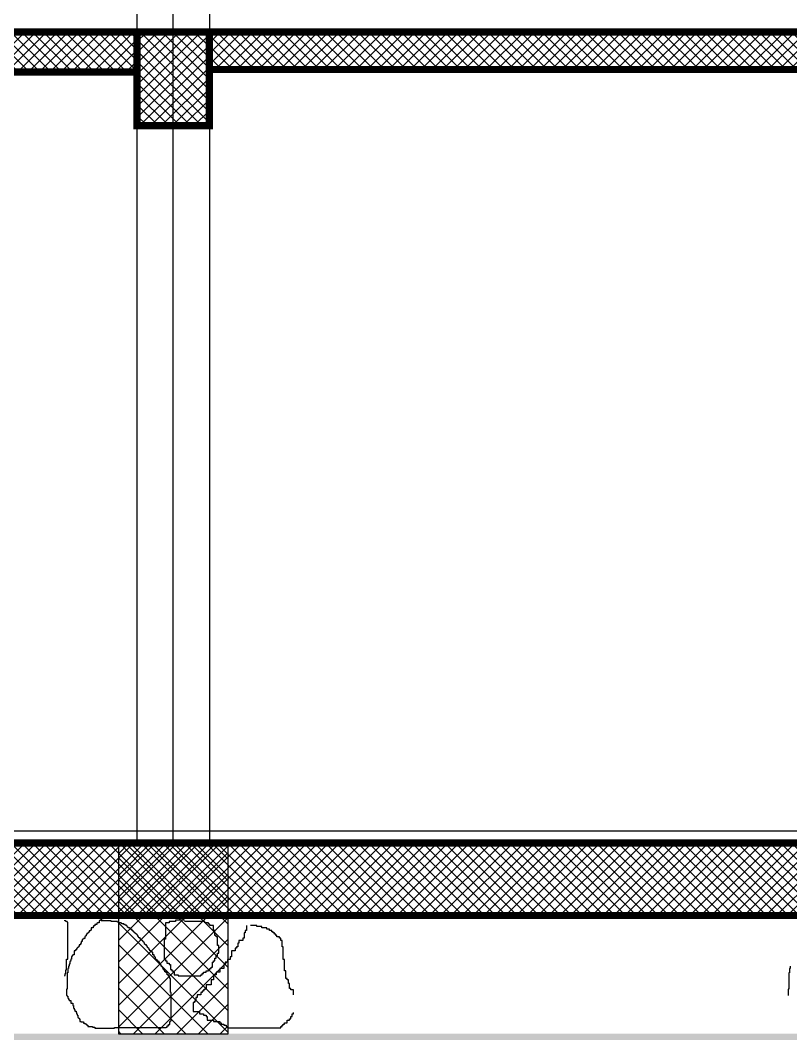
# Model space of a CAD drawing. Extents: x 250879 to 348495, y -51522 to -9360.
# Drawn here: x 291754.5 to 292073.5, y -50727.1 to -50307.3 of the extents above; entities that cross this region are included whole.
import ezdxf

# ---------------------------------------------------------------- set-up
doc = ezdxf.new("R2010")
doc.units = 0
for name, color, linetype in [('AXIS', 1, 'CONTINUOUS'), ('CURTAIN', 150, 'CONTINUOUS'), ('WALL', 7, 'CONTINUOUS')]:
    doc.layers.add(name, color=color, linetype=linetype)
doc.layers.add('int fram for glaz& landscap obj.', color=252, linetype='CONTINUOUS', lineweight=15)
doc.layers.add('VIS', color=8, linetype='CONTINUOUS', lineweight=18)

msp = doc.modelspace()

# ---------------------------------------------------------------- hatches: boundary and pattern name
at = {"layer": 'AXIS'}
h = msp.add_hatch(dxfattribs=at)
h.set_pattern_fill('ANSI37', color=256, style=0)
h.set_pattern_definition([(45, (19207.2062, -23895.1652), (-2.24506403, 2.24506403), []), (135, (19207.2062, -23895.1652), (-2.24506403, -2.24506403), [])])
h.paths.add_polyline_path([(291832.78876, -50312.17295), (291832.78876, -50327.68057), (292202.78876, -50327.68057), (292202.78876, -50312.17295)])
h.paths.add_polyline_path([(291432.78876, -50327.68057), (291802.78876, -50327.68057), (291802.78876, -50312.17295), (291432.78876, -50312.17295)])
h = msp.add_hatch(dxfattribs=at)
h.set_pattern_fill('ANSI37', color=256, style=0)
h.set_pattern_definition([(45, (19607.2062, -20335.1652), (-2.24506403, 2.24506403), []), (135, (19607.2062, -20335.1652), (-2.24506403, -2.24506403), [])])
h.paths.add_polyline_path([(291832.78876, -50312.17295), (291817.78876, -50312.17295), (291817.78876, -50350.92546), (291832.78876, -50350.92546)])
h.paths.add_polyline_path([(291817.78876, -50312.17295), (291802.78876, -50312.17295), (291802.78876, -50327.68057), (291802.78876, -50342.17295), (291802.78876, -50350.92546), (291817.78876, -50350.92546)])
h = msp.add_hatch(dxfattribs=at)
h.set_pattern_fill('ANSI37', color=256, style=0)
h.set_pattern_definition([(45, (19207.2062, -24231.1652), (-2.24506403, 2.24506403), []), (135, (19207.2062, -24231.1652), (-2.24506403, -2.24506403), [])])
h.paths.add_polyline_path([(289238.58209, -50648.17295), (289238.58209, -50678.17295), (292232.78876, -50678.17295), (292232.78876, -50648.17295)])
at = {"layer": 'int fram for glaz& landscap obj.'}
h = msp.add_hatch(dxfattribs=at)
h.set_pattern_fill('EARTH', color=256, scale=4, angle=45, style=0)
h.set_pattern_definition([(45, (8319.78, -20351.165), (4e-15, 35.9210245), [25.4, -25.4]), (45, (8313.045, -20344.43), (4e-15, 35.9210245), [25.4, -25.4]), (45, (8306.31, -20337.695), (4e-15, 35.9210245), [25.4, -25.4]), (135, (8306.31, -20333.205), (-35.9210245, 4e-15), [25.4, -25.4]), (135, (8313.045, -20326.47), (-35.9210245, 4e-15), [25.4, -25.4]), (135, (8319.78, -20319.734), (-35.9210245, 4e-15), [25.4, -25.4])])
h.paths.add_polyline_path([(292655.24487, -50112.17295), (292482.95335, -50112.17295), (292482.95335, -50328.17295), (292603.88649, -50328.17295)])
h.paths.add_polyline_path([(292603.88649, -50328.17295), (292482.95335, -50328.17295), (292482.95335, -50648.17295), (292527.8, -50648.17295)])
h.paths.add_polyline_path([(292527.8, -50648.17295), (292482.95335, -50648.17295), (292482.95335, -50727.14584), (292437.50717, -50727.14584), (291817.78876, -50727.14584), (291817.78876, -50776.59637), (292497.26473, -50776.59637)])
h.paths.add_polyline_path([(291817.78876, -50727.14584), (291795.06567, -50727.14584), (291417.78876, -50727.14584), (291417.78876, -50776.59637), (291606.72451, -50776.59637), (291817.78876, -50776.59637)])
h.paths.add_polyline_path([(291417.78876, -50727.14584), (291017.78876, -50727.14584), (291017.78876, -50776.59637), (291417.78876, -50776.59637)])
h.paths.add_polyline_path([(291017.78876, -50727.14584), (290995.06567, -50727.14584), (290617.78876, -50727.14584), (290617.78876, -50776.59637), (290741.25098, -50776.59637), (291017.78876, -50776.59637)])
at = {"layer": 'VIS', "ltscale": 0.0001}
h = msp.add_hatch(dxfattribs=at)
h.set_pattern_fill('ANSI37', color=256, scale=2, style=0)
h.set_pattern_definition([(135, (640582.889, -27587.618), (4.49012806, 4.49012806), []), (45, (640582.889, -27587.618), (4.49012806, -4.49012806), [])])
h.paths.add_polyline_path([(291840.51185, -50648.17295), (291795.06567, -50648.17295), (291795.06567, -50727.14584), (291840.51185, -50727.14584)])

# ---------------------------------------------------------------- linework, layer by layer
at = {"layer": 'AXIS'}
msp.add_line((291817.78876, -50648.17295), (291817.78876, -45795.09533), dxfattribs=at)
at = {"layer": 'CURTAIN', "linetype": 'Continuous'}
for p, q in [((291802.78876, -49992.17295), (291802.78876, -50648.17295)), ((291832.78876, -49992.17295), (291832.78876, -50648.17295))]:
    msp.add_line(p, q, dxfattribs=at)
at = {"layer": 'WALL', "linetype": 'Continuous'}
for p, q in [((292217.78876, -50312.17295), (289092.2533, -50312.17295)), ((292217.78876, -50643.17295), (289092.2533, -50643.17295)), ((292217.78876, -50648.17295), (289092.2533, -50648.17295)), ((291772.83865, -50680.35397), (291772.83865, -50680.0935)), ((291773.3597, -50680.35397), (291772.83865, -50680.35397)), ((291773.3597, -50680.61444), (291773.3597, -50680.35397)), ((291773.8817, -50680.61444), (291773.3597, -50680.61444)), ((291773.8817, -50680.87491), (291773.8817, -50680.61444)), ((291774.14271, -50680.87491), (291773.8817, -50680.87491)), ((291774.14271, -50696.24019), (291774.14271, -50680.87491)), ((291784.57035, -50683.21865), (291783.7883, -50683.21865)), ((291783.7883, -50683.21865), (291783.7883, -50684.26053)), ((291784.83135, -50682.69771), (291784.57035, -50682.69771)), ((291784.57035, -50682.69771), (291784.57035, -50683.21865)), ((291785.3524, -50682.43724), (291784.83135, -50682.43724)), ((291784.83135, -50682.43724), (291784.83135, -50682.69771)), ((291786.13445, -50681.91631), (291785.3524, -50681.91631)), ((291785.3524, -50681.91631), (291785.3524, -50682.43724)), ((291786.39545, -50681.39537), (291786.13445, -50681.39537)), ((291786.13445, -50681.39537), (291786.13445, -50681.91631)), ((291787.1775, -50681.13538), (291786.39545, -50681.13538)), ((291786.39545, -50681.13538), (291786.39545, -50681.39537)), ((291787.4385, -50680.35397), (291787.1775, -50680.35397)), ((291787.1775, -50680.35397), (291787.1775, -50681.13538)), ((291787.95955, -50680.0935), (291787.4385, -50680.0935)), ((291787.4385, -50680.0935), (291787.4385, -50680.35397)), ((291788.7416, -50679.57256), (291787.95955, -50679.57256)), ((291787.95955, -50679.57256), (291787.95955, -50680.0935)), ((291792.1308, -50680.35397), (291787.95955, -50680.35397)), ((291789.2636, -50679.3121), (291788.7416, -50679.3121)), ((291788.7416, -50679.3121), (291788.7416, -50679.57256)), ((291792.1308, -50680.61444), (291792.1308, -50680.35397)), ((291794.73795, -50680.61444), (291792.1308, -50680.61444)), ((291794.73795, -50680.87491), (291794.73795, -50680.61444)), ((291795.25995, -50680.87491), (291794.73795, -50680.87491)), ((291795.25995, -50681.13538), (291795.25995, -50680.87491)), ((291796.042, -50681.13538), (291795.25995, -50681.13538)), ((291796.042, -50681.39537), (291796.042, -50681.13538)), ((291796.56305, -50681.39537), (291796.042, -50681.39537)), ((291796.56305, -50681.65584), (291796.56305, -50681.39537)), ((291797.3451, -50681.65584), (291796.56305, -50681.65584)), ((291797.3451, -50681.91631), (291797.3451, -50681.65584)), ((291797.86711, -50681.91631), (291797.3451, -50681.91631)), ((291797.86711, -50682.17677), (291797.86711, -50681.91631)), ((291798.38815, -50682.17677), (291797.86711, -50682.17677)), ((291798.38815, -50682.43724), (291798.38815, -50682.17677)), ((291798.64915, -50682.43724), (291798.38815, -50682.43724)), ((291798.64915, -50682.69771), (291798.64915, -50682.43724)), ((291798.91016, -50682.69771), (291798.64915, -50682.69771)), ((291798.91016, -50682.95818), (291798.91016, -50682.69771)), ((291799.1702, -50682.95818), (291798.91016, -50682.95818)), ((291799.1702, -50683.21865), (291799.1702, -50682.95818)), ((291799.69221, -50683.21865), (291799.1702, -50683.21865)), ((291799.69221, -50683.47912), (291799.69221, -50683.21865)), ((291816.14882, -50681.20717), (291814.57417, -50681.20717)), ((291814.57417, -50681.20717), (291814.57417, -50688.01963)), ((291818.77133, -50680.68283), (291816.14882, -50680.68283)), ((291816.14882, -50680.68283), (291816.14882, -50681.20717)), ((291822.4436, -50680.15899), (291818.77133, -50680.15899)), ((291818.77133, -50680.15899), (291818.77133, -50680.68283)), ((291830.83696, -50680.68283), (291822.4436, -50680.68283)), ((291830.83696, -50681.20717), (291830.83696, -50680.68283)), ((291832.41065, -50681.20717), (291830.83696, -50681.20717)), ((291832.41065, -50681.73102), (291832.41065, -50681.20717)), ((291832.93553, -50681.73102), (291832.41065, -50681.73102)), ((291832.93553, -50682.25487), (291832.93553, -50681.73102)), ((291834.50923, -50682.25487), (291832.93553, -50682.25487)), ((291834.50923, -50684.35123), (291834.50923, -50682.25487)), ((291848.14855, -50682.25487), (291848.14855, -50684.35123)), ((291852.34571, -50682.25487), (291849.72224, -50682.25487)), ((291852.34571, -50682.7792), (291852.34571, -50682.25487)), ((291854.44429, -50682.7792), (291852.34571, -50682.7792)), ((291854.44429, -50683.30305), (291854.44429, -50682.7792)), ((291781.44215, -50686.86474), (291781.18115, -50686.86474)), ((291781.18115, -50686.86474), (291781.18115, -50687.64615)), ((291781.70316, -50686.60427), (291781.44215, -50686.60427)), ((291781.44215, -50686.60427), (291781.44215, -50686.86474)), ((291781.9632, -50686.08333), (291781.70316, -50686.08333)), ((291781.70316, -50686.08333), (291781.70316, -50686.60427)), ((291782.48521, -50685.56239), (291781.9632, -50685.56239)), ((291781.9632, -50685.56239), (291781.9632, -50686.08333)), ((291782.74525, -50685.30192), (291782.48521, -50685.30192)), ((291782.48521, -50685.30192), (291782.48521, -50685.56239)), ((291783.00625, -50685.04145), (291782.74525, -50685.04145)), ((291782.74525, -50685.04145), (291782.74525, -50685.30192)), ((291783.52826, -50684.521), (291783.00625, -50684.521)), ((291783.00625, -50684.521), (291783.00625, -50685.04145)), ((291783.7883, -50684.26053), (291783.52826, -50684.26053)), ((291783.52826, -50684.26053), (291783.52826, -50684.521)), ((291799.95225, -50683.47912), (291799.69221, -50683.47912)), ((291799.95225, -50683.73959), (291799.95225, -50683.47912)), ((291800.21325, -50683.73959), (291799.95225, -50683.73959)), ((291800.21325, -50684.00006), (291800.21325, -50683.73959)), ((291800.7343, -50684.00006), (291800.21325, -50684.00006)), ((291800.7343, -50684.521), (291800.7343, -50684.00006)), ((291801.2563, -50684.521), (291800.7343, -50684.521)), ((291801.2563, -50684.78098), (291801.2563, -50684.521)), ((291801.51731, -50684.78098), (291801.2563, -50684.78098)), ((291801.51731, -50685.04145), (291801.51731, -50684.78098)), ((291801.77735, -50685.04145), (291801.51731, -50685.04145)), ((291801.77735, -50685.30192), (291801.77735, -50685.04145)), ((291802.03835, -50685.30192), (291801.77735, -50685.30192)), ((291802.03835, -50685.56239), (291802.03835, -50685.30192)), ((291802.29936, -50685.56239), (291802.03835, -50685.56239)), ((291802.29936, -50685.82286), (291802.29936, -50685.56239)), ((291802.5594, -50685.82286), (291802.29936, -50685.82286)), ((291802.5594, -50686.08333), (291802.5594, -50685.82286)), ((291802.8204, -50686.08333), (291802.5594, -50686.08333)), ((291802.8204, -50686.3438), (291802.8204, -50686.08333)), ((291803.08141, -50686.3438), (291802.8204, -50686.3438)), ((291803.08141, -50686.86474), (291803.08141, -50686.3438)), ((291803.34145, -50686.86474), (291803.08141, -50686.86474)), ((291803.34145, -50687.12521), (291803.34145, -50686.86474)), ((291803.60245, -50687.12521), (291803.34145, -50687.12521)), ((291803.60245, -50687.38568), (291803.60245, -50687.12521)), ((291804.1235, -50687.38568), (291803.60245, -50687.38568)), ((291804.1235, -50687.90662), (291804.1235, -50687.38568)), ((291835.03411, -50684.35123), (291834.50923, -50684.35123)), ((291835.03411, -50686.4476), (291835.03411, -50684.35123)), ((291835.559, -50686.4476), (291835.03411, -50686.4476)), ((291835.559, -50686.97145), (291835.559, -50686.4476)), ((291836.08292, -50686.97145), (291835.559, -50686.97145)), ((291836.08292, -50690.63985), (291836.08292, -50686.97145)), ((291847.62463, -50685.39942), (291847.09974, -50685.39942)), ((291847.09974, -50685.39942), (291847.09974, -50687.4953)), ((291848.14855, -50684.35123), (291847.62463, -50684.35123)), ((291847.62463, -50684.35123), (291847.62463, -50685.39942)), ((291856.54286, -50683.30305), (291854.44429, -50683.30305)), ((291856.54286, -50683.82738), (291856.54286, -50683.30305)), ((291857.59167, -50683.82738), (291856.54286, -50683.82738)), ((291857.59167, -50684.35123), (291857.59167, -50683.82738)), ((291858.64048, -50684.35123), (291857.59167, -50684.35123)), ((291858.64048, -50684.87508), (291858.64048, -50684.35123)), ((291859.16537, -50684.87508), (291858.64048, -50684.87508)), ((291859.16537, -50685.39942), (291859.16537, -50684.87508)), ((291859.69025, -50685.39942), (291859.16537, -50685.39942)), ((291859.69025, -50685.92327), (291859.69025, -50685.39942)), ((291860.21418, -50685.92327), (291859.69025, -50685.92327)), ((291860.21418, -50686.4476), (291860.21418, -50685.92327)), ((291860.73906, -50686.4476), (291860.21418, -50686.4476)), ((291860.73906, -50686.97145), (291860.73906, -50686.4476)), ((291861.78883, -50686.97145), (291860.73906, -50686.97145)), ((291861.78883, -50687.4953), (291861.78883, -50686.97145)), ((291778.31396, -50691.55222), (291778.05295, -50691.55222)), ((291778.05295, -50691.55222), (291778.05295, -50691.81269)), ((291778.574, -50691.29224), (291778.31396, -50691.29224)), ((291778.31396, -50691.29224), (291778.31396, -50691.55222)), ((291778.835, -50691.03177), (291778.574, -50691.03177)), ((291778.574, -50691.03177), (291778.574, -50691.29224)), ((291779.35605, -50690.25036), (291778.835, -50690.25036)), ((291778.835, -50690.25036), (291778.835, -50691.03177)), ((291779.61705, -50689.72942), (291779.35605, -50689.72942)), ((291779.35605, -50689.72942), (291779.35605, -50690.25036)), ((291780.1381, -50688.94801), (291779.61705, -50688.94801)), ((291779.61705, -50688.94801), (291779.61705, -50689.72942)), ((291780.3991, -50688.1666), (291780.1381, -50688.1666)), ((291780.1381, -50688.1666), (291780.1381, -50688.94801)), ((291780.6601, -50687.90662), (291780.3991, -50687.90662)), ((291780.3991, -50687.90662), (291780.3991, -50688.1666)), ((291781.18115, -50687.64615), (291780.6601, -50687.64615)), ((291780.6601, -50687.64615), (291780.6601, -50687.90662)), ((291804.3845, -50687.90662), (291804.1235, -50687.90662)), ((291804.3845, -50688.1666), (291804.3845, -50687.90662)), ((291804.6455, -50688.1666), (291804.3845, -50688.1666)), ((291804.6455, -50688.42707), (291804.6455, -50688.1666)), ((291804.90651, -50688.42707), (291804.6455, -50688.42707)), ((291804.90651, -50688.68754), (291804.90651, -50688.42707)), ((291805.16655, -50688.68754), (291804.90651, -50688.68754)), ((291805.16655, -50688.94801), (291805.16655, -50688.68754)), ((291805.42755, -50688.94801), (291805.16655, -50688.94801)), ((291805.42755, -50689.20848), (291805.42755, -50688.94801)), ((291805.68856, -50689.20848), (291805.42755, -50689.20848)), ((291805.68856, -50689.46895), (291805.68856, -50689.20848)), ((291805.9486, -50689.46895), (291805.68856, -50689.46895)), ((291805.9486, -50689.98989), (291805.9486, -50689.46895)), ((291806.2096, -50689.98989), (291805.9486, -50689.98989)), ((291806.2096, -50690.25036), (291806.2096, -50689.98989)), ((291806.73065, -50690.25036), (291806.2096, -50690.25036)), ((291806.73065, -50690.7713), (291806.73065, -50690.25036)), ((291806.99165, -50690.7713), (291806.73065, -50690.7713)), ((291806.99165, -50691.29224), (291806.99165, -50690.7713)), ((291807.25266, -50691.29224), (291806.99165, -50691.29224)), ((291807.25266, -50691.55222), (291807.25266, -50691.29224)), ((291807.51366, -50691.55222), (291807.25266, -50691.55222)), ((291807.51366, -50691.81269), (291807.51366, -50691.55222)), ((291814.57417, -50688.01963), (291814.05025, -50688.01963)), ((291814.05025, -50688.01963), (291814.05025, -50696.40413)), ((291836.60781, -50690.63985), (291836.08292, -50690.63985)), ((291836.60781, -50693.78392), (291836.60781, -50690.63985)), ((291844.47628, -50691.1637), (291843.95235, -50691.1637)), ((291843.95235, -50691.1637), (291843.95235, -50691.68755)), ((291845.00116, -50689.59167), (291844.47628, -50689.59167)), ((291844.47628, -50689.59167), (291844.47628, -50691.1637)), ((291846.57486, -50688.54348), (291845.00116, -50688.54348)), ((291845.00116, -50688.54348), (291845.00116, -50689.59167)), ((291847.09974, -50687.4953), (291846.57486, -50687.4953)), ((291846.57486, -50687.4953), (291846.57486, -50688.54348)), ((291862.31276, -50687.4953), (291861.78883, -50687.4953)), ((291862.31276, -50688.54348), (291862.31276, -50687.4953)), ((291862.83764, -50688.54348), (291862.31276, -50688.54348)), ((291862.83764, -50691.1637), (291862.83764, -50688.54348)), ((291863.36253, -50691.1637), (291862.83764, -50691.1637)), ((291863.36253, -50696.40413), (291863.36253, -50691.1637)), ((291775.96685, -50695.19831), (291775.70681, -50695.19831)), ((291775.70681, -50695.19831), (291775.70681, -50696.24019)), ((291776.22785, -50694.67785), (291775.96685, -50694.67785)), ((291775.96685, -50694.67785), (291775.96685, -50695.19831)), ((291776.7489, -50694.41738), (291776.22785, -50694.41738)), ((291776.22785, -50694.41738), (291776.22785, -50694.67785)), ((291777.2709, -50692.85457), (291776.7489, -50692.85457)), ((291776.7489, -50692.85457), (291776.7489, -50694.41738)), ((291777.79195, -50692.33363), (291777.2709, -50692.33363)), ((291777.2709, -50692.33363), (291777.2709, -50692.85457)), ((291778.05295, -50691.81269), (291777.79195, -50691.81269)), ((291777.79195, -50691.81269), (291777.79195, -50692.33363)), ((291807.7737, -50691.81269), (291807.51366, -50691.81269)), ((291807.7737, -50692.33363), (291807.7737, -50691.81269)), ((291808.0347, -50692.33363), (291807.7737, -50692.33363)), ((291808.0347, -50692.85457), (291808.0347, -50692.33363)), ((291808.55575, -50692.85457), (291808.0347, -50692.85457)), ((291808.55575, -50693.11504), (291808.55575, -50692.85457)), ((291808.81675, -50693.11504), (291808.55575, -50693.11504)), ((291808.81675, -50693.37551), (291808.81675, -50693.11504)), ((291809.3378, -50693.37551), (291808.81675, -50693.37551)), ((291809.3378, -50694.41738), (291809.3378, -50693.37551)), ((291809.85981, -50694.41738), (291809.3378, -50694.41738)), ((291809.85981, -50695.19831), (291809.85981, -50694.41738)), ((291810.11985, -50695.19831), (291809.85981, -50695.19831)), ((291810.11985, -50695.45878), (291810.11985, -50695.19831)), ((291810.38085, -50695.45878), (291810.11985, -50695.45878)), ((291810.38085, -50695.97972), (291810.38085, -50695.45878)), ((291835.559, -50695.8798), (291835.559, -50694.8321)), ((291835.559, -50694.8321), (291836.08292, -50694.8321)), ((291836.08292, -50694.8321), (291836.08292, -50693.78392)), ((291836.08292, -50693.78392), (291836.60781, -50693.78392)), ((291841.85377, -50695.35595), (291841.32889, -50695.35595)), ((291841.32889, -50695.35595), (291841.32889, -50696.40413)), ((291843.42747, -50692.73573), (291841.85377, -50692.73573)), ((291841.85377, -50692.73573), (291841.85377, -50695.35595)), ((291843.95235, -50691.68755), (291843.42747, -50691.68755)), ((291843.42747, -50691.68755), (291843.42747, -50692.73573)), ((291773.6207, -50700.66768), (291773.6207, -50696.24019)), ((291773.6207, -50696.24019), (291774.14271, -50696.24019)), ((291774.66375, -50699.10487), (291774.40275, -50699.10487)), ((291774.40275, -50699.10487), (291774.40275, -50700.14674)), ((291774.92476, -50698.32346), (291774.66375, -50698.32346)), ((291774.66375, -50698.32346), (291774.66375, -50699.10487)), ((291775.1848, -50697.28206), (291774.92476, -50697.28206)), ((291774.92476, -50697.28206), (291774.92476, -50698.32346)), ((291775.4458, -50696.76113), (291775.1848, -50696.76113)), ((291775.1848, -50696.76113), (291775.1848, -50697.28206)), ((291775.70681, -50696.24019), (291775.4458, -50696.24019)), ((291775.4458, -50696.24019), (291775.4458, -50696.76113)), ((291810.64185, -50695.97972), (291810.38085, -50695.97972)), ((291810.64185, -50696.50066), (291810.64185, -50695.97972)), ((291811.1629, -50696.50066), (291810.64185, -50696.50066)), ((291811.1629, -50696.76113), (291811.1629, -50696.50066)), ((291811.4239, -50696.76113), (291811.1629, -50696.76113)), ((291811.4239, -50697.28206), (291811.4239, -50696.76113)), ((291811.94495, -50697.28206), (291811.4239, -50697.28206)), ((291811.94495, -50697.803), (291811.94495, -50697.28206)), ((291812.20595, -50697.803), (291811.94495, -50697.803)), ((291812.20595, -50698.06299), (291812.20595, -50697.803)), ((291812.46696, -50698.06299), (291812.20595, -50698.06299)), ((291812.46696, -50698.32346), (291812.46696, -50698.06299)), ((291812.727, -50698.32346), (291812.46696, -50698.32346)), ((291812.727, -50698.8444), (291812.727, -50698.32346)), ((291812.988, -50698.8444), (291812.727, -50698.8444)), ((291812.988, -50699.36533), (291812.988, -50698.8444)), ((291813.24901, -50699.36533), (291812.988, -50699.36533)), ((291813.24901, -50699.6258), (291813.24901, -50699.36533)), ((291813.51001, -50699.6258), (291813.24901, -50699.6258)), ((291813.51001, -50700.14674), (291813.51001, -50699.6258)), ((291814.05025, -50696.40413), (291814.57417, -50696.40413)), ((291814.57417, -50696.40413), (291814.57417, -50696.92798)), ((291814.57417, -50696.92798), (291815.09906, -50696.92798)), ((291815.09906, -50696.92798), (291815.09906, -50697.97616)), ((291815.09906, -50697.97616), (291816.14882, -50697.97616)), ((291816.14882, -50697.97616), (291816.14882, -50698.50001)), ((291816.14882, -50698.50001), (291816.67275, -50698.50001)), ((291816.67275, -50698.50001), (291816.67275, -50700.59638)), ((291833.46042, -50700.07253), (291833.46042, -50699.5482)), ((291833.46042, -50699.5482), (291833.98434, -50699.5482)), ((291833.98434, -50699.5482), (291833.98434, -50697.45231)), ((291833.98434, -50697.45231), (291834.50923, -50697.45231)), ((291834.50923, -50697.45231), (291834.50923, -50696.92798)), ((291834.50923, -50696.92798), (291835.03411, -50696.92798)), ((291835.03411, -50696.92798), (291835.03411, -50695.8798)), ((291835.03411, -50695.8798), (291835.559, -50695.8798)), ((291839.23031, -50698.50001), (291838.70639, -50698.50001)), ((291838.70639, -50698.50001), (291838.70639, -50700.07253)), ((291840.28008, -50697.45231), (291839.23031, -50697.45231)), ((291839.23031, -50697.45231), (291839.23031, -50698.50001)), ((291841.32889, -50696.40413), (291840.28008, -50696.40413)), ((291840.28008, -50696.40413), (291840.28008, -50697.45231)), ((291863.88645, -50696.40413), (291863.36253, -50696.40413)), ((291863.88645, -50701.12023), (291863.88645, -50696.40413)), ((292073.22119, -50699.10487), (292073.22119, -50700.14674)), ((291772.83865, -50703.27189), (291772.83865, -50703.01142)), ((291772.83865, -50703.01142), (291773.09966, -50703.01142)), ((291773.09966, -50703.01142), (291773.09966, -50702.23001)), ((291773.09966, -50702.23001), (291773.3597, -50702.23001)), ((291773.3597, -50702.23001), (291773.3597, -50700.66768)), ((291773.3597, -50700.66768), (291773.6207, -50700.66768)), ((291774.14271, -50701.96954), (291773.8817, -50701.96954)), ((291773.8817, -50701.96954), (291773.8817, -50708.74078)), ((291774.40275, -50700.14674), (291774.14271, -50700.14674)), ((291774.14271, -50700.14674), (291774.14271, -50701.96954)), ((291813.77005, -50700.14674), (291813.51001, -50700.14674)), ((291813.77005, -50700.66768), (291813.77005, -50700.14674)), ((291814.03105, -50700.66768), (291813.77005, -50700.66768)), ((291814.03105, -50700.92815), (291814.03105, -50700.66768)), ((291814.29206, -50700.92815), (291814.03105, -50700.92815)), ((291814.29206, -50701.44861), (291814.29206, -50700.92815)), ((291814.8131, -50701.44861), (291814.29206, -50701.44861)), ((291814.8131, -50701.96954), (291814.8131, -50701.44861)), ((291815.33415, -50701.96954), (291814.8131, -50701.96954)), ((291815.33415, -50702.75095), (291815.33415, -50701.96954)), ((291815.85616, -50702.75095), (291815.33415, -50702.75095)), ((291815.85616, -50703.27189), (291815.85616, -50702.75095)), ((291816.1162, -50703.27189), (291815.85616, -50703.27189)), ((291816.1162, -50703.79283), (291816.1162, -50703.27189)), ((291816.3772, -50703.79283), (291816.1162, -50703.79283)), ((291816.3772, -50704.31377), (291816.3772, -50703.79283)), ((291816.67275, -50700.59638), (291817.19763, -50700.59638)), ((291817.19763, -50700.59638), (291817.19763, -50701.12023)), ((291817.19763, -50701.12023), (291817.72252, -50701.12023)), ((291817.72252, -50701.12023), (291817.72252, -50701.64456)), ((291817.72252, -50701.64456), (291818.24644, -50701.64456)), ((291818.24644, -50701.64456), (291818.24644, -50702.69226)), ((291818.24644, -50702.69226), (291819.8211, -50702.69226)), ((291819.8211, -50702.69226), (291819.8211, -50703.2166)), ((291819.8211, -50703.2166), (291829.26326, -50703.2166)), ((291829.26326, -50703.2166), (291829.26326, -50702.69226)), ((291829.26326, -50702.69226), (291829.78815, -50702.69226)), ((291829.78815, -50702.69226), (291829.78815, -50702.16841)), ((291829.78815, -50702.16841), (291830.31303, -50702.16841)), ((291830.31303, -50702.16841), (291830.31303, -50701.64456)), ((291830.31303, -50701.64456), (291831.36184, -50701.64456)), ((291831.36184, -50701.64456), (291831.36184, -50701.12023)), ((291831.36184, -50701.12023), (291832.41065, -50701.12023)), ((291832.41065, -50701.12023), (291832.41065, -50700.59638)), ((291832.41065, -50700.59638), (291832.93553, -50700.59638)), ((291832.93553, -50700.59638), (291832.93553, -50700.07253)), ((291832.93553, -50700.07253), (291833.46042, -50700.07253)), ((291835.559, -50702.69226), (291834.50923, -50702.69226)), ((291834.50923, -50702.69226), (291834.50923, -50704.78863)), ((291837.13269, -50701.64456), (291835.559, -50701.64456)), ((291835.559, -50701.64456), (291835.559, -50702.69226)), ((291838.70639, -50700.07253), (291837.13269, -50700.07253)), ((291837.13269, -50700.07253), (291837.13269, -50701.64456)), ((291864.41133, -50701.12023), (291863.88645, -50701.12023)), ((291864.41133, -50704.26478), (291864.41133, -50701.12023)), ((292072.96114, -50701.96954), (292072.70014, -50701.96954)), ((292072.70014, -50701.96954), (292072.70014, -50708.74078)), ((292073.22119, -50700.14674), (292072.96114, -50700.14674)), ((292072.96114, -50700.14674), (292072.96114, -50701.96954)), ((291816.6382, -50704.31377), (291816.3772, -50704.31377)), ((291816.6382, -50710.04313), (291816.6382, -50704.31377)), ((291833.46042, -50706.885), (291831.36184, -50706.885)), ((291831.36184, -50706.885), (291831.36184, -50708.45703)), ((291834.50923, -50704.78863), (291833.46042, -50704.78863)), ((291833.46042, -50704.78863), (291833.46042, -50706.885)), ((291864.93622, -50704.26478), (291864.41133, -50704.26478)), ((291864.93622, -50704.78863), (291864.93622, -50704.26478)), ((291865.46014, -50704.78863), (291864.93622, -50704.78863)), ((291865.46014, -50706.36066), (291865.46014, -50704.78863)), ((291865.98503, -50706.36066), (291865.46014, -50706.36066)), ((291865.98503, -50708.45703), (291865.98503, -50706.36066)), ((291773.8817, -50708.74078), (291773.6207, -50708.74078)), ((291773.6207, -50708.74078), (291773.6207, -50711.34548)), ((291773.6207, -50711.34548), (291773.8817, -50711.34548)), ((291773.8817, -50711.34548), (291773.8817, -50711.60546)), ((291773.8817, -50711.60546), (291774.14271, -50711.60546)), ((291774.14271, -50711.60546), (291774.14271, -50712.38687)), ((291774.14271, -50712.38687), (291774.40275, -50712.38687)), ((291774.40275, -50712.38687), (291774.40275, -50712.90781)), ((291816.89921, -50710.04313), (291816.6382, -50710.04313)), ((291816.89921, -50721.76231), (291816.89921, -50710.04313)), ((291827.68957, -50712.12494), (291827.16468, -50712.12494)), ((291827.16468, -50712.12494), (291827.16468, -50713.69746)), ((291829.26326, -50711.07725), (291827.68957, -50711.07725)), ((291827.68957, -50711.07725), (291827.68957, -50712.12494)), ((291829.78815, -50710.02906), (291829.26326, -50710.02906)), ((291829.26326, -50710.02906), (291829.26326, -50711.07725)), ((291830.31303, -50709.50473), (291829.78815, -50709.50473)), ((291829.78815, -50709.50473), (291829.78815, -50710.02906)), ((291830.83696, -50708.98088), (291830.31303, -50708.98088)), ((291830.31303, -50708.98088), (291830.31303, -50709.50473)), ((291831.36184, -50708.45703), (291830.83696, -50708.45703)), ((291830.83696, -50708.45703), (291830.83696, -50708.98088)), ((291866.50991, -50708.45703), (291865.98503, -50708.45703)), ((291866.50991, -50708.98088), (291866.50991, -50708.45703)), ((291867.55872, -50708.98088), (291866.50991, -50708.98088)), ((291867.55872, -50711.07725), (291867.55872, -50708.98088)), ((292072.70014, -50708.74078), (292072.43914, -50708.74078)), ((292072.43914, -50708.74078), (292072.43914, -50711.34548)), ((291774.40275, -50712.90781), (291774.66375, -50712.90781)), ((291774.66375, -50712.90781), (291774.66375, -50713.42875)), ((291774.66375, -50713.42875), (291775.4458, -50713.42875)), ((291775.4458, -50713.42875), (291775.4458, -50714.47062)), ((291775.4458, -50714.47062), (291776.22785, -50714.47062)), ((291776.22785, -50714.47062), (291776.22785, -50715.51202)), ((291776.22785, -50715.51202), (291776.48886, -50715.51202)), ((291776.48886, -50715.51202), (291776.48886, -50716.55389)), ((291776.48886, -50716.55389), (291776.7489, -50716.55389)), ((291776.7489, -50716.55389), (291776.7489, -50717.07483)), ((291826.64076, -50714.22131), (291826.11587, -50714.22131)), ((291826.11587, -50714.22131), (291826.11587, -50717.88971)), ((291827.16468, -50713.69746), (291826.64076, -50713.69746)), ((291826.64076, -50713.69746), (291826.64076, -50714.22131)), ((291776.7489, -50717.07483), (291777.0099, -50717.07483)), ((291777.0099, -50717.07483), (291777.0099, -50717.85624)), ((291777.0099, -50717.85624), (291777.53191, -50717.85624)), ((291777.53191, -50717.85624), (291777.53191, -50718.3767)), ((291777.53191, -50718.3767), (291777.79195, -50718.3767)), ((291777.79195, -50718.3767), (291777.79195, -50718.89764)), ((291777.79195, -50718.89764), (291778.05295, -50718.89764)), ((291778.05295, -50718.89764), (291778.05295, -50719.41857)), ((291778.05295, -50719.41857), (291778.31396, -50719.41857)), ((291778.31396, -50719.41857), (291778.31396, -50720.46045)), ((291778.31396, -50720.46045), (291778.574, -50720.46045)), ((291778.574, -50720.46045), (291778.574, -50720.72092)), ((291778.574, -50720.72092), (291778.835, -50720.72092)), ((291778.835, -50720.72092), (291778.835, -50720.98139)), ((291778.835, -50720.98139), (291779.09601, -50720.98139)), ((291779.09601, -50720.98139), (291779.09601, -50722.02278)), ((291826.11587, -50717.88971), (291828.73838, -50717.88971)), ((291828.73838, -50717.88971), (291828.73838, -50718.93741)), ((291828.73838, -50718.93741), (291830.31303, -50718.93741)), ((291830.31303, -50718.93741), (291830.31303, -50719.46174)), ((291830.31303, -50719.46174), (291831.36184, -50719.46174)), ((291831.36184, -50719.46174), (291831.36184, -50719.98559)), ((291831.36184, -50719.98559), (291831.88672, -50719.98559)), ((291831.88672, -50719.98559), (291831.88672, -50721.55763)), ((291865.98503, -50721.55763), (291865.98503, -50721.03378)), ((291865.98503, -50721.03378), (291866.50991, -50721.03378)), ((291866.50991, -50721.03378), (291866.50991, -50719.98559)), ((291866.50991, -50719.98559), (291867.0348, -50719.98559)), ((291867.0348, -50719.98559), (291867.0348, -50718.93741)), ((291867.0348, -50718.93741), (291867.55872, -50718.93741)), ((291867.55872, -50718.93741), (291867.55872, -50718.41356)), ((291779.09601, -50722.02278), (291779.61705, -50722.02278)), ((291779.61705, -50722.02278), (291779.61705, -50722.28325)), ((291779.61705, -50722.28325), (291780.6601, -50722.28325)), ((291780.6601, -50722.28325), (291780.6601, -50722.80419)), ((291780.6601, -50722.80419), (291781.18115, -50722.80419)), ((291781.18115, -50722.80419), (291781.18115, -50723.06466)), ((291781.18115, -50723.06466), (291781.70316, -50723.06466)), ((291781.70316, -50723.06466), (291781.70316, -50723.32513)), ((291781.70316, -50723.32513), (291781.9632, -50723.32513)), ((291781.9632, -50723.32513), (291781.9632, -50723.5856)), ((291781.9632, -50723.5856), (291782.48521, -50723.5856)), ((291782.48521, -50723.5856), (291782.48521, -50724.10654)), ((291782.48521, -50724.10654), (291784.31031, -50724.10654)), ((291784.31031, -50724.10654), (291784.31031, -50724.36701)), ((291784.31031, -50724.36701), (291785.3524, -50724.36701)), ((291785.3524, -50724.36701), (291785.3524, -50724.88746)), ((291785.3524, -50724.88746), (291793.43485, -50724.88746)), ((291793.43485, -50724.88746), (291793.43485, -50724.62748)), ((291793.43485, -50724.62748), (291814.8131, -50724.62748)), ((291814.8131, -50724.62748), (291814.8131, -50724.36701)), ((291814.8131, -50724.36701), (291815.33415, -50724.36701)), ((291815.33415, -50724.36701), (291815.33415, -50723.84607)), ((291815.33415, -50723.84607), (291815.85616, -50723.84607)), ((291815.85616, -50723.84607), (291815.85616, -50723.32513)), ((291815.85616, -50723.32513), (291816.3772, -50723.32513)), ((291816.3772, -50723.32513), (291816.3772, -50722.02278)), ((291816.3772, -50722.02278), (291816.6382, -50722.02278)), ((291816.6382, -50722.02278), (291816.6382, -50721.76231)), ((291816.6382, -50721.76231), (291816.89921, -50721.76231)), ((291831.88672, -50721.55763), (291834.50923, -50721.55763)), ((291834.50923, -50721.55763), (291834.50923, -50722.08196)), ((291834.50923, -50722.08196), (291837.13269, -50722.08196)), ((291837.13269, -50722.08196), (291837.13269, -50722.60581)), ((291837.13269, -50722.60581), (291837.65662, -50722.60581)), ((291837.65662, -50722.60581), (291837.65662, -50723.12966)), ((291837.65662, -50723.12966), (291838.70639, -50723.12966)), ((291838.70639, -50723.12966), (291838.70639, -50723.65399)), ((291838.70639, -50723.65399), (291839.7552, -50723.65399)), ((291839.7552, -50723.65399), (291839.7552, -50724.17784)), ((291839.7552, -50724.17784), (291840.28008, -50724.17784)), ((291840.28008, -50724.17784), (291840.28008, -50724.70218)), ((291840.28008, -50724.70218), (291862.31276, -50724.70218)), ((291862.31276, -50724.70218), (291862.31276, -50724.17784)), ((291862.31276, -50724.17784), (291862.83764, -50724.17784)), ((291862.83764, -50724.17784), (291862.83764, -50723.65399)), ((291862.83764, -50723.65399), (291863.36253, -50723.65399)), ((291863.36253, -50723.65399), (291863.36253, -50723.12966)), ((291863.36253, -50723.12966), (291863.88645, -50723.12966)), ((291863.88645, -50723.12966), (291863.88645, -50722.60581)), ((291863.88645, -50722.60581), (291864.93622, -50722.60581)), ((291864.93622, -50722.60581), (291864.93622, -50721.55763)), ((291864.93622, -50721.55763), (291865.98503, -50721.55763))]:
    msp.add_line(p, q, dxfattribs=at)
at = {"layer": 'WALL', "linetype": 'Continuous', "const_width": 3}
for points in [[(289079.43967, -50092.17295), (289072.2533, -50096.17295), (289072.2533, -50678.17295), (292232.78876, -50678.17295), (292232.78876, -50648.17295)], [(289079.43967, -50108.17295), (289072.2533, -50112.17295), (289072.2533, -50678.17295), (292232.78876, -50678.17295), (292232.78876, -50648.17295)], [(292232.78876, -50312.17295), (289072.2533, -50312.17295)], [(292232.78876, -50312.17295), (289072.2533, -50312.17295)], [(291432.78876, -50328.68057), (291802.78876, -50328.68057), (291802.78876, -50312.17295), (291432.78876, -50312.17295), (291432.78876, -50328.68057)], [(291802.78876, -50312.17295), (291802.78876, -50342.17295), (291802.78876, -50350.92546), (291832.78876, -50350.92546), (291832.78876, -50312.17295), (291802.78876, -50312.17295)], [(291802.78876, -50312.17295), (291802.78876, -50342.17295), (291802.78876, -50350.92546), (291832.78876, -50350.92546), (291832.78876, -50312.17295), (291802.78876, -50312.17295)], [(291832.78876, -50327.68057), (292202.78876, -50327.68057), (292202.78876, -50312.17295), (291832.78876, -50312.17295), (291832.78876, -50327.68057)], [(292232.78876, -50648.17295), (289072.2533, -50648.17295)], [(292232.78876, -50648.17295), (289072.2533, -50648.17295)]]:
    msp.add_lwpolyline(points, dxfattribs=at)
at = {"layer": 'WALL', "linetype": 'Continuous'}
for points in [[(292232.78876, -50342.17295), (292232.78876, -50312.17295), (289072.2533, -50312.17295)], [(289189.34358, -50678.17295), (292232.78876, -50678.17295), (292232.78876, -50648.17295), (289072.2533, -50648.17295)]]:
    msp.add_lwpolyline(points, dxfattribs=at)
msp.add_lwpolyline([(291840.51185, -50648.17295), (291795.06567, -50648.17295), (291795.06567, -50727.14584), (291840.51185, -50727.14584)], close=True, dxfattribs=at)

doc.saveas('drawing.dxf')
